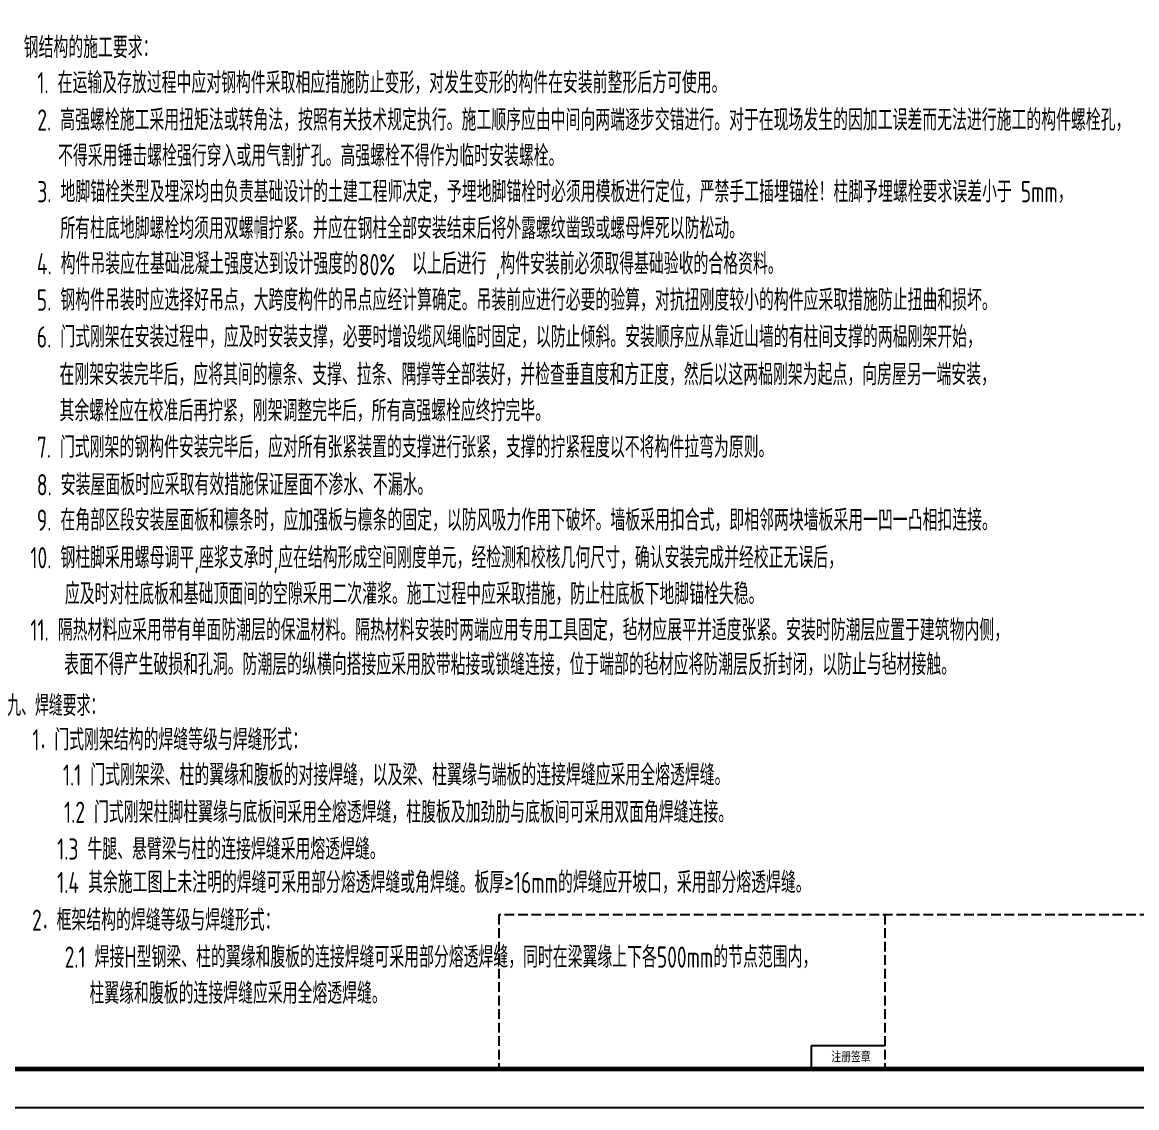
# Model space of a CAD drawing. Extents: x -2331248 to -1198620, y -977263 to -545844.
# Drawn here: x -2143214 to -2114348, y -765608 to -737493 of the extents above; entities that cross this region are included whole.
import ezdxf
from ezdxf.enums import TextEntityAlignment as Align

# ---------------------------------------------------------------- set-up
doc = ezdxf.new("R2010")
doc.units = 0
doc.header["$LTSCALE"] = 1000
doc.header["$MEASUREMENT"] = 0
doc.linetypes.add('DASH', pattern=[0.35, 0.25, -0.1])
doc.layers.get('0').update_dxf_attribs({"linetype": 'CONTINUOUS'})
doc.layers.add('PUB_TITLE', color=4, linetype='CONTINUOUS')
doc.layers.add('t图框', color=222, linetype='CONTINUOUS')
doc.styles.add('HZTXT', font='tssdeng.shx', dxfattribs={"width": 0.7, "bigfont": 'tssdchn.shx'})
doc.styles.add('TSSD_REIN', font='Tssdeng.shx', dxfattribs={"width": 0.7, "bigfont": 'hztxt.shx'})
doc.styles.add('房间名称', font='SIMPLEX', dxfattribs={"width": 0.7, "bigfont": '0HZTXT'})

# ---------------------------------------------------------------- blocks, each defined once
blk = doc.blocks.new('ASDDA')
at = {"layer": 't图框', "linetype": 'DASH'}
for p, q in [((-295866, 3065618), (-315866, 3065618)), ((-315866, 3065618), (-315866, 3061618)), ((-305866, 3065618), (-305866, 3061618))]:
    blk.add_line(p, q, dxfattribs=at)
at = {"layer": 't图框', "linetype": 'DASH', "ltscale": 0.01}
for p, q in [((-307773, 3062218), (-307773, 3061618)), ((-305866, 3062218), (-307773, 3062218))]:
    blk.add_line(p, q, dxfattribs=at)
at = {"layer": 't图框'}
blk.add_line((-315866, 3061618), (-273366, 3061618), dxfattribs=at)
at = {"style": '房间名称', "width": 0.7}
blk.add_text('注册签章', height=280, dxfattribs=at).set_placement((-307254, 3061794))

msp = doc.modelspace()

# ---------------------------------------------------------------- linework, layer by layer
at = {"layer": 'PUB_TITLE'}
msp.add_lwpolyline([(-2171470.5, -765608.1), (-2171470.5, -706208.1), (-2087370.5, -706208.1), (-2087370.5, -765608.1)], close=True, dxfattribs=at)
at = {"layer": 'PUB_TITLE', "const_width": 120}
msp.add_lwpolyline([(-2168970.5, -707208.1), (-2088370.5, -707208.1), (-2088370.5, -764608.1), (-2168970.5, -764608.1)], close=True, dxfattribs=at)

# ---------------------------------------------------------------- block references
at = {"lineweight": -3, "xscale": 1.000013566343114, "yscale": 1.000013566634152, "zscale": 1.000013566083812}
msp.add_blockref('ASDDA', (-1815001.2, -3826268), dxfattribs=at)

# ---------------------------------------------------------------- texts
at = {"width": 0.7}
for s, height, style, p in [('八、钢结构的施工要求：', 550, 'TSSD_REIN', (-2141830.2, -738117.9, -985.6)), ('九、焊缝要求：', 539.95, 'HZTXT', (-2142347.1, -755162.1, -985.6)), ('1．门式刚架结构的焊缝等级与焊缝形式：', 550, 'TSSD_REIN', (-2139395.1, -756049.3, -985.6)), ('2．框架结构的焊缝等级与焊缝形式：', 550, 'TSSD_REIN', (-2139756.2, -760722.1, -985.6))]:
    msp.add_text(s, height=height, dxfattribs=dict(at, style=style)).set_placement(p, align=Align.MIDDLE)
at = {"style": 'TSSD_REIN', "width": 0.7}
for s, p in [('1. 在运输及存放过程中应对钢构件采取相应措施防止变形，对发生变形的构件在安装前整形后方可使用。', (-2142824.7, -739334.2, -985.6)), ('2. 高强螺栓施工采用扭矩法或转角法，按照有关技术规定执行。施工顺序应由中间向两端逐步交错进行。对于在现场发生的因加工误差而无法进行施工的构件螺栓孔，', (-2142824.7, -740299.1, -985.6)), ('不得采用锤击螺栓强行穿入或用气割扩孔。高强螺栓不得作为临时安装螺栓。', (-2142288.2, -741226.6, -985.6)), ('3. 地脚锚栓类型及埋深均由负责基础设计的土建工程师决定，予埋地脚锚栓时必须用模板进行定位，严禁手工插埋锚栓！柱脚予埋螺栓要求误差小于 5mm，', (-2142824.7, -742157.6, -985.6)), ('所有柱底地脚螺栓均须用双螺帽拧紧。并应在钢柱全部安装结束后将外露螺纹凿毁或螺母焊死以防松动。', (-2142228.5, -743104.8, -985.6)), ('4. 构件吊装应在基础混凝土强度达到设计强度的      以上后进行 ,构件安装前必须取得基础验收的合格资料。', (-2142837.5, -744023.5)), ('80%%%', (-2134495.2, -744045.3, -1062.1)), ('5. 钢构件吊装时应选择好吊点，大跨度构件的吊点应经计算确定。吊装前应进行必要的验算，对抗扭刚度较小的构件应采取措施防止扭曲和损坏。', (-2142837.5, -744963.3)), ('6. 门式刚架在安装过程中，应及时安装支撑，必要时增设缆风绳临时固定，以防止倾斜。安装顺序应从靠近山墙的有柱间支撑的两榀刚架开始，', (-2142837.5, -745918.1)), ('在刚架安装完毕后，应将其间的檩条、支撑、拉条、隅撑等全部装好，并检查垂直度和方正度，然后以这两榀刚架为起点，向房屋另一端安装，', (-2142249.8, -746893.3)), ('其余螺栓应在校准后再拧紧，刚架调整完毕后，所有高强螺栓应终拧完毕。', (-2142249.8, -747832.4)), ('7. 门式刚架的钢构件安装完毕后，应对所有张紧装置的支撑进行张紧，支撑的拧紧程度以不将构件拉弯为原则。', (-2142837.5, -748775)), ('8. 安装屋面板时应采取有效措施保证屋面不渗水、不漏水。', (-2142837.5, -749746)), ('9. 在角部区段安装屋面板和檩条时，应加强板与檩条的固定，以防风吸力作用下破坏。墙板采用扣合式，即相邻两块墙板采用一凹一凸相扣连接。', (-2142837.5, -750664.1)), ('10. 钢柱脚采用螺母调平,座浆支承时,应在结构形成空间刚度单元，经检测和校核几何尺寸，确认安装完成并经校正无误后，', (-2143004.4, -751637.1)), ('应及时对柱底板和基础顶面间的空隙采用二次灌浆。施工过程中应采取措施，防止柱底板下地脚锚栓失稳。', (-2142111, -752574.6)), ('11. 隔热材料应采用带有单面防潮层的保温材料。隔热材料安装时两端应用专用工具固定，毡材应展平并适度张紧。安装时防潮层应置于建筑物内侧，', (-2143004.4, -753510.7)), ('表面不得产生破损和孔洞。防潮层的纵横向搭接应采用胶带粘接或锁缝连接，位于端部的毡材应将防潮层反折封闭，以防止与毡材接触。', (-2142128.9, -754403.7)), ('    1.1 门式刚架梁、柱的翼缘和腹板的对接焊缝，以及梁、柱翼缘与端板的连接焊缝应采用全熔透焊缝。', (-2143096.4, -757265.3)), ('    1.2 门式刚架柱脚柱翼缘与底板间采用全熔透焊缝，柱腹板及加劲肋与底板间可采用双面角焊缝连接。', (-2143067.5, -758229.8)), ('1.3 牛腿、悬臂梁与柱的连接焊缝采用熔透焊缝。', (-2142311.6, -759183.8)), ('1.4 其余施工图上未注明的焊缝可采用部分熔透焊缝或角焊缝。板厚≥16mm的焊缝应开坡口，采用部分熔透焊缝。', (-2142311.6, -760048.3)), ('    2.1 焊接H型钢梁、柱的翼缘和腹板的连接焊缝可采用部分熔透焊缝，同时在梁翼缘上下各500mm的节点范围内，', (-2143052.2, -761981.8)), ('柱翼缘和腹板的连接焊缝应采用全熔透焊缝。', (-2141475, -762918.3))]:
    msp.add_text(s, height=550, dxfattribs=at).set_placement(p)

doc.saveas('drawing.dxf')
